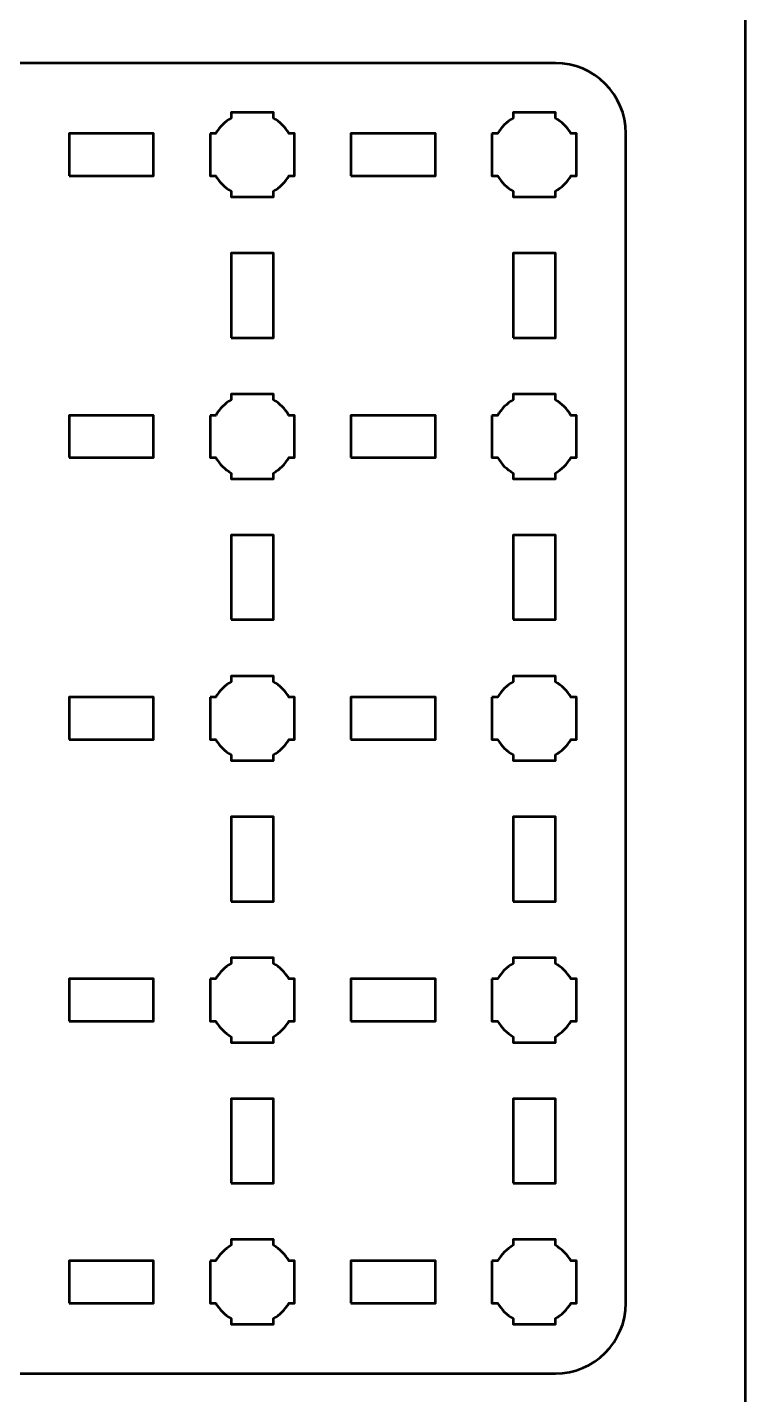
# Model space of a CAD drawing. Header units: centimetres. Extents: x -21 to 0, y -29.7 to 0.
# Drawn here: x -5.1 to 0, y -19.65 to -9.95 of the extents above; entities that cross this region are included whole.
import ezdxf

# ---------------------------------------------------------------- set-up
doc = ezdxf.new("R2010")
doc.units = ezdxf.units.CM
doc.header["$MEASUREMENT"] = 0
doc.layers.add('Layer 1', color=7, linetype='Continuous')

msp = doc.modelspace()

# ---------------------------------------------------------------- linework, layer by layer
at = {"layer": 'Layer 1', "lineweight": 53}
for points in [[(-4.8, -11), (-4.2, -11), (-4.2, -10.7), (-4.8, -10.7), (-4.8, -11)], [(-2.8, -11), (-2.2, -11), (-2.2, -10.7), (-2.8, -10.7), (-2.8, -11)], [(-3.65, -12.15), (-3.35, -12.15), (-3.35, -11.55), (-3.65, -11.55), (-3.65, -12.15)], [(-1.65, -12.15), (-1.35, -12.15), (-1.35, -11.55), (-1.65, -11.55), (-1.65, -12.15)], [(-4.8, -13), (-4.2, -13), (-4.2, -12.7), (-4.8, -12.7), (-4.8, -13)], [(-2.8, -13), (-2.2, -13), (-2.2, -12.7), (-2.8, -12.7), (-2.8, -13)], [(-3.65, -14.15), (-3.35, -14.15), (-3.35, -13.55), (-3.65, -13.55), (-3.65, -14.15)], [(-1.65, -14.15), (-1.35, -14.15), (-1.35, -13.55), (-1.65, -13.55), (-1.65, -14.15)], [(-4.8, -15), (-4.2, -15), (-4.2, -14.7), (-4.8, -14.7), (-4.8, -15)], [(-2.8, -15), (-2.2, -15), (-2.2, -14.7), (-2.8, -14.7), (-2.8, -15)], [(-3.65, -16.15), (-3.35, -16.15), (-3.35, -15.55), (-3.65, -15.55), (-3.65, -16.15)], [(-1.65, -16.15), (-1.35, -16.15), (-1.35, -15.55), (-1.65, -15.55), (-1.65, -16.15)], [(-4.8, -17), (-4.2, -17), (-4.2, -16.7), (-4.8, -16.7), (-4.8, -17)], [(-2.8, -17), (-2.2, -17), (-2.2, -16.7), (-2.8, -16.7), (-2.8, -17)], [(-3.65, -18.15), (-3.35, -18.15), (-3.35, -17.55), (-3.65, -17.55), (-3.65, -18.15)], [(-1.65, -18.15), (-1.35, -18.15), (-1.35, -17.55), (-1.65, -17.55), (-1.65, -18.15)], [(-4.8, -19), (-4.2, -19), (-4.2, -18.7), (-4.8, -18.7), (-4.8, -19)], [(-2.8, -19), (-2.2, -19), (-2.2, -18.7), (-2.8, -18.7), (-2.8, -19)]]:
    msp.add_lwpolyline(points, close=True, dxfattribs=at)
at = {"layer": 'Layer 1', "color": 1, "lineweight": 53}
msp.add_open_spline([(-21.00003, -29.19995), (-21.00003, -29.19995), (-21.00003, -5.89992), (-21.00003, -5.89992), (-21.00003, -5.89992), (-21.00003, -5.81709), (-20.93286, -5.74992), (-20.85003, -5.74992), (-20.85003, -5.74992), (-20.7672, -5.74992), (-20.70003, -5.68275), (-20.70003, -5.59992), (-20.70003, -5.59992), (-20.70003, -5.51709), (-20.7672, -5.44992), (-20.85003, -5.44992), (-20.85003, -5.44992), (-20.93286, -5.44992), (-21.00003, -5.38275), (-21.00003, -5.29992), (-21.00003, -5.29992), (-21.00003, -5.21709), (-20.93286, -5.14992), (-20.85003, -5.14992), (-20.85003, -5.14992), (-20.7672, -5.14992), (-20.70003, -5.08275), (-20.70003, -4.99992), (-20.70003, -4.99992), (-20.70003, -4.91709), (-20.7672, -4.84992), (-20.85003, -4.84992), (-20.85003, -4.84992), (-20.93286, -4.84992), (-21.00003, -4.78275), (-21.00003, -4.69992), (-21.00003, -4.69992), (-21.00003, -4.61709), (-20.93286, -4.54992), (-20.85003, -4.54992), (-20.85003, -4.54992), (-20.7672, -4.54992), (-20.70003, -4.48275), (-20.70003, -4.39992), (-20.70003, -4.39992), (-20.70003, -4.31709), (-20.7672, -4.24992), (-20.85003, -4.24992), (-20.85003, -4.24992), (-20.93286, -4.24992), (-21.00003, -4.18275), (-21.00003, -4.09992), (-21.00003, -4.09992), (-21.00003, -4.01709), (-20.93286, -3.94992), (-20.85003, -3.94992), (-20.85003, -3.94992), (-20.7672, -3.94992), (-20.70003, -3.88275), (-20.70003, -3.79992), (-20.70003, -3.79992), (-20.70003, -3.71709), (-20.7672, -3.64992), (-20.85003, -3.64992), (-20.85003, -3.64992), (-20.93286, -3.64992), (-21.00003, -3.58275), (-21.00003, -3.49992), (-21.00003, -3.49992), (-21.00003, -3.41709), (-20.93286, -3.34992), (-20.85003, -3.34992), (-20.85003, -3.34992), (-20.7672, -3.34992), (-20.70003, -3.28275), (-20.70003, -3.19992), (-20.70003, -3.19992), (-20.70003, -3.11709), (-20.7672, -3.04992), (-20.85003, -3.04992), (-20.85003, -3.04992), (-20.93286, -3.04992), (-21.00003, -2.98275), (-21.00003, -2.89992), (-21.00003, -2.89992), (-21.00003, -2.81709), (-20.93286, -2.74992), (-20.85003, -2.74992), (-20.85003, -2.74992), (-20.7672, -2.74992), (-20.70003, -2.68275), (-20.70003, -2.59992), (-20.70003, -2.59992), (-20.70003, -2.51709), (-20.7672, -2.44992), (-20.85003, -2.44992), (-20.85003, -2.44992), (-20.93286, -2.44992), (-21.00003, -2.38275), (-21.00003, -2.29992), (-21.00003, -2.29992), (-21.00003, -2.21709), (-20.93286, -2.14992), (-20.85003, -2.14992), (-20.85003, -2.14992), (-20.7672, -2.14992), (-20.70003, -2.08275), (-20.70003, -1.99992), (-20.70003, -1.99992), (-20.70003, -1.91709), (-20.7672, -1.84992), (-20.85003, -1.84992), (-20.85003, -1.84992), (-20.93286, -1.84992), (-21.00003, -1.78275), (-21.00003, -1.69992), (-21.00003, -1.69992), (-21.00003, -1.61709), (-20.93286, -1.54992), (-20.85003, -1.54992), (-20.85003, -1.54992), (-20.7672, -1.54992), (-20.70003, -1.48275), (-20.70003, -1.39992), (-20.70003, -1.39992), (-20.70003, -1.31709), (-20.7672, -1.24992), (-20.85003, -1.24992), (-20.85003, -1.24992), (-20.93286, -1.24992), (-21.00003, -1.18275), (-21.00003, -1.09992), (-21.00003, -1.09992), (-21.00003, -1.09992), (-21.00003, -0.49992), (-21.00003, -0.49992), (-21.00003, -0.49992), (-21.00003, -0.22295), (-20.77694, 0.00004), (-20.49994, 0.00004), (-20.49994, 0.00004), (-20.49994, 0.00004), (-0.50008, 0.00004), (-0.50008, 0.00004), (-0.50008, 0.00004), (-0.22294, 0.00004), (0.00002, -0.22295), (0.00002, -0.49992), (0.00002, -0.49992), (0.00002, -0.49992), (0.00002, -29.19995), (0.00002, -29.19995), (0.00002, -29.19995), (0.00002, -29.47695), (-0.22294, -29.70004), (-0.50008, -29.70004), (-0.50008, -29.70004), (-0.50008, -29.70004), (-20.49994, -29.70004), (-20.49994, -29.70004), (-20.49994, -29.70004), (-20.77694, -29.70004), (-21.00003, -29.47695), (-21.00003, -29.19995)], degree=3, knots=[0, 0, 0, 0, 0.0243902, 0.0243902, 0.0243902, 0.0243902, 0.0487805, 0.0487805, 0.0487805, 0.0487805, 0.0731707, 0.0731707, 0.0731707, 0.0731707, 0.097561, 0.097561, 0.097561, 0.097561, 0.1219512, 0.1219512, 0.1219512, 0.1219512, 0.1463415, 0.1463415, 0.1463415, 0.1463415, 0.1707317, 0.1707317, 0.1707317, 0.1707317, 0.195122, 0.195122, 0.195122, 0.195122, 0.2195122, 0.2195122, 0.2195122, 0.2195122, 0.2439024, 0.2439024, 0.2439024, 0.2439024, 0.2682927, 0.2682927, 0.2682927, 0.2682927, 0.2926829, 0.2926829, 0.2926829, 0.2926829, 0.3170732, 0.3170732, 0.3170732, 0.3170732, 0.3414634, 0.3414634, 0.3414634, 0.3414634, 0.3658537, 0.3658537, 0.3658537, 0.3658537, 0.3902439, 0.3902439, 0.3902439, 0.3902439, 0.4146341, 0.4146341, 0.4146341, 0.4146341, 0.4390244, 0.4390244, 0.4390244, 0.4390244, 0.4634146, 0.4634146, 0.4634146, 0.4634146, 0.4878049, 0.4878049, 0.4878049, 0.4878049, 0.5121951, 0.5121951, 0.5121951, 0.5121951, 0.5365854, 0.5365854, 0.5365854, 0.5365854, 0.5609756, 0.5609756, 0.5609756, 0.5609756, 0.5853659, 0.5853659, 0.5853659, 0.5853659, 0.6097561, 0.6097561, 0.6097561, 0.6097561, 0.6341463, 0.6341463, 0.6341463, 0.6341463, 0.6585366, 0.6585366, 0.6585366, 0.6585366, 0.6829268, 0.6829268, 0.6829268, 0.6829268, 0.7073171, 0.7073171, 0.7073171, 0.7073171, 0.7317073, 0.7317073, 0.7317073, 0.7317073, 0.7560976, 0.7560976, 0.7560976, 0.7560976, 0.7804878, 0.7804878, 0.7804878, 0.7804878, 0.804878, 0.804878, 0.804878, 0.804878, 0.8292683, 0.8292683, 0.8292683, 0.8292683, 0.8536585, 0.8536585, 0.8536585, 0.8536585, 0.8780488, 0.8780488, 0.8780488, 0.8780488, 0.902439, 0.902439, 0.902439, 0.902439, 0.9268293, 0.9268293, 0.9268293, 0.9268293, 0.9512195, 0.9512195, 0.9512195, 0.9512195, 0.9756098, 0.9756098, 0.9756098, 0.9756098, 1, 1, 1, 1], dxfattribs=at)
at = {"layer": 'Layer 1', "color": 3, "lineweight": 53}
msp.add_open_spline([(-10.15, -19), (-10.15, -19), (-10.15, -10.7), (-10.15, -10.7), (-10.15, -10.7), (-10.15, -10.42391), (-9.92609, -10.2), (-9.65, -10.2), (-9.65, -10.2), (-9.65, -10.2), (-1.35, -10.2), (-1.35, -10.2), (-1.35, -10.2), (-1.07391, -10.2), (-0.85, -10.42391), (-0.85, -10.7), (-0.85, -10.7), (-0.85, -10.7), (-0.85, -19), (-0.85, -19), (-0.85, -19), (-0.85, -19.27609), (-1.07391, -19.5), (-1.35, -19.5), (-1.35, -19.5), (-1.35, -19.5), (-9.65, -19.5), (-9.65, -19.5), (-9.65, -19.5), (-9.92609, -19.5), (-10.15, -19.27609), (-10.15, -19)], degree=3, knots=[0, 0, 0, 0, 0.125, 0.125, 0.125, 0.125, 0.25, 0.25, 0.25, 0.25, 0.375, 0.375, 0.375, 0.375, 0.5, 0.5, 0.5, 0.5, 0.625, 0.625, 0.625, 0.625, 0.75, 0.75, 0.75, 0.75, 0.875, 0.875, 0.875, 0.875, 1, 1, 1, 1], dxfattribs=at)
at = {"layer": 'Layer 1', "lineweight": 53}
for points in [[(-3.8, -10.7), (-3.8, -10.7), (-3.75985, -10.7), (-3.75985, -10.7), (-3.75985, -10.7), (-3.7335, -10.65447), (-3.69553, -10.6165), (-3.65, -10.59015), (-3.65, -10.59015), (-3.65, -10.59015), (-3.65, -10.55), (-3.65, -10.55), (-3.65, -10.55), (-3.65, -10.55), (-3.5, -10.55), (-3.5, -10.55), (-3.5, -10.55), (-3.5, -10.55), (-3.35, -10.55), (-3.35, -10.55), (-3.35, -10.55), (-3.35, -10.55), (-3.35, -10.59015), (-3.35, -10.59015), (-3.35, -10.59015), (-3.30447, -10.6165), (-3.2665, -10.65447), (-3.24015, -10.7), (-3.24015, -10.7), (-3.24015, -10.7), (-3.2, -10.7), (-3.2, -10.7), (-3.2, -10.7), (-3.2, -10.7), (-3.2, -10.85), (-3.2, -10.85), (-3.2, -10.85), (-3.2, -10.85), (-3.2, -11), (-3.2, -11), (-3.2, -11), (-3.2, -11), (-3.24015, -11), (-3.24015, -11), (-3.24015, -11), (-3.2665, -11.04553), (-3.30447, -11.0835), (-3.35, -11.10985), (-3.35, -11.10985), (-3.35, -11.10985), (-3.35, -11.15), (-3.35, -11.15), (-3.35, -11.15), (-3.35, -11.15), (-3.5, -11.15), (-3.5, -11.15), (-3.5, -11.15), (-3.5, -11.15), (-3.65, -11.15), (-3.65, -11.15), (-3.65, -11.15), (-3.65, -11.15), (-3.65, -11.10985), (-3.65, -11.10985), (-3.65, -11.10985), (-3.69553, -11.0835), (-3.7335, -11.04553), (-3.75985, -11), (-3.75985, -11), (-3.75985, -11), (-3.8, -11), (-3.8, -11), (-3.8, -11), (-3.8, -11), (-3.8, -10.85), (-3.8, -10.85), (-3.8, -10.85), (-3.8, -10.85), (-3.8, -10.7), (-3.8, -10.7)], [(-1.8, -10.7), (-1.8, -10.7), (-1.75985, -10.7), (-1.75985, -10.7), (-1.75985, -10.7), (-1.7335, -10.65447), (-1.69553, -10.6165), (-1.65, -10.59015), (-1.65, -10.59015), (-1.65, -10.59015), (-1.65, -10.55), (-1.65, -10.55), (-1.65, -10.55), (-1.65, -10.55), (-1.5, -10.55), (-1.5, -10.55), (-1.5, -10.55), (-1.5, -10.55), (-1.35, -10.55), (-1.35, -10.55), (-1.35, -10.55), (-1.35, -10.55), (-1.35, -10.59015), (-1.35, -10.59015), (-1.35, -10.59015), (-1.30447, -10.6165), (-1.2665, -10.65447), (-1.24015, -10.7), (-1.24015, -10.7), (-1.24015, -10.7), (-1.2, -10.7), (-1.2, -10.7), (-1.2, -10.7), (-1.2, -10.7), (-1.2, -10.85), (-1.2, -10.85), (-1.2, -10.85), (-1.2, -10.85), (-1.2, -11), (-1.2, -11), (-1.2, -11), (-1.2, -11), (-1.24015, -11), (-1.24015, -11), (-1.24015, -11), (-1.2665, -11.04553), (-1.30447, -11.0835), (-1.35, -11.10985), (-1.35, -11.10985), (-1.35, -11.10985), (-1.35, -11.15), (-1.35, -11.15), (-1.35, -11.15), (-1.35, -11.15), (-1.5, -11.15), (-1.5, -11.15), (-1.5, -11.15), (-1.5, -11.15), (-1.65, -11.15), (-1.65, -11.15), (-1.65, -11.15), (-1.65, -11.15), (-1.65, -11.10985), (-1.65, -11.10985), (-1.65, -11.10985), (-1.69553, -11.0835), (-1.7335, -11.04553), (-1.75985, -11), (-1.75985, -11), (-1.75985, -11), (-1.8, -11), (-1.8, -11), (-1.8, -11), (-1.8, -11), (-1.8, -10.85), (-1.8, -10.85), (-1.8, -10.85), (-1.8, -10.85), (-1.8, -10.7), (-1.8, -10.7)], [(-3.8, -12.7), (-3.8, -12.7), (-3.75985, -12.7), (-3.75985, -12.7), (-3.75985, -12.7), (-3.7335, -12.65447), (-3.69553, -12.6165), (-3.65, -12.59015), (-3.65, -12.59015), (-3.65, -12.59015), (-3.65, -12.55), (-3.65, -12.55), (-3.65, -12.55), (-3.65, -12.55), (-3.5, -12.55), (-3.5, -12.55), (-3.5, -12.55), (-3.5, -12.55), (-3.35, -12.55), (-3.35, -12.55), (-3.35, -12.55), (-3.35, -12.55), (-3.35, -12.59015), (-3.35, -12.59015), (-3.35, -12.59015), (-3.30447, -12.6165), (-3.2665, -12.65447), (-3.24015, -12.7), (-3.24015, -12.7), (-3.24015, -12.7), (-3.2, -12.7), (-3.2, -12.7), (-3.2, -12.7), (-3.2, -12.7), (-3.2, -12.85), (-3.2, -12.85), (-3.2, -12.85), (-3.2, -12.85), (-3.2, -13), (-3.2, -13), (-3.2, -13), (-3.2, -13), (-3.24015, -13), (-3.24015, -13), (-3.24015, -13), (-3.2665, -13.04553), (-3.30447, -13.0835), (-3.35, -13.10985), (-3.35, -13.10985), (-3.35, -13.10985), (-3.35, -13.15), (-3.35, -13.15), (-3.35, -13.15), (-3.35, -13.15), (-3.5, -13.15), (-3.5, -13.15), (-3.5, -13.15), (-3.5, -13.15), (-3.65, -13.15), (-3.65, -13.15), (-3.65, -13.15), (-3.65, -13.15), (-3.65, -13.10985), (-3.65, -13.10985), (-3.65, -13.10985), (-3.69553, -13.0835), (-3.7335, -13.04553), (-3.75985, -13), (-3.75985, -13), (-3.75985, -13), (-3.8, -13), (-3.8, -13), (-3.8, -13), (-3.8, -13), (-3.8, -12.85), (-3.8, -12.85), (-3.8, -12.85), (-3.8, -12.85), (-3.8, -12.7), (-3.8, -12.7)], [(-1.8, -12.7), (-1.8, -12.7), (-1.75985, -12.7), (-1.75985, -12.7), (-1.75985, -12.7), (-1.7335, -12.65447), (-1.69553, -12.6165), (-1.65, -12.59015), (-1.65, -12.59015), (-1.65, -12.59015), (-1.65, -12.55), (-1.65, -12.55), (-1.65, -12.55), (-1.65, -12.55), (-1.5, -12.55), (-1.5, -12.55), (-1.5, -12.55), (-1.5, -12.55), (-1.35, -12.55), (-1.35, -12.55), (-1.35, -12.55), (-1.35, -12.55), (-1.35, -12.59015), (-1.35, -12.59015), (-1.35, -12.59015), (-1.30447, -12.6165), (-1.2665, -12.65447), (-1.24015, -12.7), (-1.24015, -12.7), (-1.24015, -12.7), (-1.2, -12.7), (-1.2, -12.7), (-1.2, -12.7), (-1.2, -12.7), (-1.2, -12.85), (-1.2, -12.85), (-1.2, -12.85), (-1.2, -12.85), (-1.2, -13), (-1.2, -13), (-1.2, -13), (-1.2, -13), (-1.24015, -13), (-1.24015, -13), (-1.24015, -13), (-1.2665, -13.04553), (-1.30447, -13.0835), (-1.35, -13.10985), (-1.35, -13.10985), (-1.35, -13.10985), (-1.35, -13.15), (-1.35, -13.15), (-1.35, -13.15), (-1.35, -13.15), (-1.5, -13.15), (-1.5, -13.15), (-1.5, -13.15), (-1.5, -13.15), (-1.65, -13.15), (-1.65, -13.15), (-1.65, -13.15), (-1.65, -13.15), (-1.65, -13.10985), (-1.65, -13.10985), (-1.65, -13.10985), (-1.69553, -13.0835), (-1.7335, -13.04553), (-1.75985, -13), (-1.75985, -13), (-1.75985, -13), (-1.8, -13), (-1.8, -13), (-1.8, -13), (-1.8, -13), (-1.8, -12.85), (-1.8, -12.85), (-1.8, -12.85), (-1.8, -12.85), (-1.8, -12.7), (-1.8, -12.7)], [(-3.8, -14.7), (-3.8, -14.7), (-3.75985, -14.7), (-3.75985, -14.7), (-3.75985, -14.7), (-3.7335, -14.65447), (-3.69553, -14.6165), (-3.65, -14.59015), (-3.65, -14.59015), (-3.65, -14.59015), (-3.65, -14.55), (-3.65, -14.55), (-3.65, -14.55), (-3.65, -14.55), (-3.5, -14.55), (-3.5, -14.55), (-3.5, -14.55), (-3.5, -14.55), (-3.35, -14.55), (-3.35, -14.55), (-3.35, -14.55), (-3.35, -14.55), (-3.35, -14.59015), (-3.35, -14.59015), (-3.35, -14.59015), (-3.30447, -14.6165), (-3.2665, -14.65447), (-3.24015, -14.7), (-3.24015, -14.7), (-3.24015, -14.7), (-3.2, -14.7), (-3.2, -14.7), (-3.2, -14.7), (-3.2, -14.7), (-3.2, -14.85), (-3.2, -14.85), (-3.2, -14.85), (-3.2, -14.85), (-3.2, -15), (-3.2, -15), (-3.2, -15), (-3.2, -15), (-3.24015, -15), (-3.24015, -15), (-3.24015, -15), (-3.2665, -15.04553), (-3.30447, -15.0835), (-3.35, -15.10985), (-3.35, -15.10985), (-3.35, -15.10985), (-3.35, -15.15), (-3.35, -15.15), (-3.35, -15.15), (-3.35, -15.15), (-3.5, -15.15), (-3.5, -15.15), (-3.5, -15.15), (-3.5, -15.15), (-3.65, -15.15), (-3.65, -15.15), (-3.65, -15.15), (-3.65, -15.15), (-3.65, -15.10985), (-3.65, -15.10985), (-3.65, -15.10985), (-3.69553, -15.0835), (-3.7335, -15.04553), (-3.75985, -15), (-3.75985, -15), (-3.75985, -15), (-3.8, -15), (-3.8, -15), (-3.8, -15), (-3.8, -15), (-3.8, -14.85), (-3.8, -14.85), (-3.8, -14.85), (-3.8, -14.85), (-3.8, -14.7), (-3.8, -14.7)], [(-1.8, -14.7), (-1.8, -14.7), (-1.75985, -14.7), (-1.75985, -14.7), (-1.75985, -14.7), (-1.7335, -14.65447), (-1.69553, -14.6165), (-1.65, -14.59015), (-1.65, -14.59015), (-1.65, -14.59015), (-1.65, -14.55), (-1.65, -14.55), (-1.65, -14.55), (-1.65, -14.55), (-1.5, -14.55), (-1.5, -14.55), (-1.5, -14.55), (-1.5, -14.55), (-1.35, -14.55), (-1.35, -14.55), (-1.35, -14.55), (-1.35, -14.55), (-1.35, -14.59015), (-1.35, -14.59015), (-1.35, -14.59015), (-1.30447, -14.6165), (-1.2665, -14.65447), (-1.24015, -14.7), (-1.24015, -14.7), (-1.24015, -14.7), (-1.2, -14.7), (-1.2, -14.7), (-1.2, -14.7), (-1.2, -14.7), (-1.2, -14.85), (-1.2, -14.85), (-1.2, -14.85), (-1.2, -14.85), (-1.2, -15), (-1.2, -15), (-1.2, -15), (-1.2, -15), (-1.24015, -15), (-1.24015, -15), (-1.24015, -15), (-1.2665, -15.04553), (-1.30447, -15.0835), (-1.35, -15.10985), (-1.35, -15.10985), (-1.35, -15.10985), (-1.35, -15.15), (-1.35, -15.15), (-1.35, -15.15), (-1.35, -15.15), (-1.5, -15.15), (-1.5, -15.15), (-1.5, -15.15), (-1.5, -15.15), (-1.65, -15.15), (-1.65, -15.15), (-1.65, -15.15), (-1.65, -15.15), (-1.65, -15.10985), (-1.65, -15.10985), (-1.65, -15.10985), (-1.69553, -15.0835), (-1.7335, -15.04553), (-1.75985, -15), (-1.75985, -15), (-1.75985, -15), (-1.8, -15), (-1.8, -15), (-1.8, -15), (-1.8, -15), (-1.8, -14.85), (-1.8, -14.85), (-1.8, -14.85), (-1.8, -14.85), (-1.8, -14.7), (-1.8, -14.7)], [(-3.8, -16.7), (-3.8, -16.7), (-3.75985, -16.7), (-3.75985, -16.7), (-3.75985, -16.7), (-3.7335, -16.65447), (-3.69553, -16.6165), (-3.65, -16.59015), (-3.65, -16.59015), (-3.65, -16.59015), (-3.65, -16.55), (-3.65, -16.55), (-3.65, -16.55), (-3.65, -16.55), (-3.5, -16.55), (-3.5, -16.55), (-3.5, -16.55), (-3.5, -16.55), (-3.35, -16.55), (-3.35, -16.55), (-3.35, -16.55), (-3.35, -16.55), (-3.35, -16.59015), (-3.35, -16.59015), (-3.35, -16.59015), (-3.30447, -16.6165), (-3.2665, -16.65447), (-3.24015, -16.7), (-3.24015, -16.7), (-3.24015, -16.7), (-3.2, -16.7), (-3.2, -16.7), (-3.2, -16.7), (-3.2, -16.7), (-3.2, -16.85), (-3.2, -16.85), (-3.2, -16.85), (-3.2, -16.85), (-3.2, -17), (-3.2, -17), (-3.2, -17), (-3.2, -17), (-3.24015, -17), (-3.24015, -17), (-3.24015, -17), (-3.2665, -17.04553), (-3.30447, -17.0835), (-3.35, -17.10985), (-3.35, -17.10985), (-3.35, -17.10985), (-3.35, -17.15), (-3.35, -17.15), (-3.35, -17.15), (-3.35, -17.15), (-3.5, -17.15), (-3.5, -17.15), (-3.5, -17.15), (-3.5, -17.15), (-3.65, -17.15), (-3.65, -17.15), (-3.65, -17.15), (-3.65, -17.15), (-3.65, -17.10985), (-3.65, -17.10985), (-3.65, -17.10985), (-3.69553, -17.0835), (-3.7335, -17.04553), (-3.75985, -17), (-3.75985, -17), (-3.75985, -17), (-3.8, -17), (-3.8, -17), (-3.8, -17), (-3.8, -17), (-3.8, -16.85), (-3.8, -16.85), (-3.8, -16.85), (-3.8, -16.85), (-3.8, -16.7), (-3.8, -16.7)], [(-1.8, -16.7), (-1.8, -16.7), (-1.75985, -16.7), (-1.75985, -16.7), (-1.75985, -16.7), (-1.7335, -16.65447), (-1.69553, -16.6165), (-1.65, -16.59015), (-1.65, -16.59015), (-1.65, -16.59015), (-1.65, -16.55), (-1.65, -16.55), (-1.65, -16.55), (-1.65, -16.55), (-1.5, -16.55), (-1.5, -16.55), (-1.5, -16.55), (-1.5, -16.55), (-1.35, -16.55), (-1.35, -16.55), (-1.35, -16.55), (-1.35, -16.55), (-1.35, -16.59015), (-1.35, -16.59015), (-1.35, -16.59015), (-1.30447, -16.6165), (-1.2665, -16.65447), (-1.24015, -16.7), (-1.24015, -16.7), (-1.24015, -16.7), (-1.2, -16.7), (-1.2, -16.7), (-1.2, -16.7), (-1.2, -16.7), (-1.2, -16.85), (-1.2, -16.85), (-1.2, -16.85), (-1.2, -16.85), (-1.2, -17), (-1.2, -17), (-1.2, -17), (-1.2, -17), (-1.24015, -17), (-1.24015, -17), (-1.24015, -17), (-1.2665, -17.04553), (-1.30447, -17.0835), (-1.35, -17.10985), (-1.35, -17.10985), (-1.35, -17.10985), (-1.35, -17.15), (-1.35, -17.15), (-1.35, -17.15), (-1.35, -17.15), (-1.5, -17.15), (-1.5, -17.15), (-1.5, -17.15), (-1.5, -17.15), (-1.65, -17.15), (-1.65, -17.15), (-1.65, -17.15), (-1.65, -17.15), (-1.65, -17.10985), (-1.65, -17.10985), (-1.65, -17.10985), (-1.69553, -17.0835), (-1.7335, -17.04553), (-1.75985, -17), (-1.75985, -17), (-1.75985, -17), (-1.8, -17), (-1.8, -17), (-1.8, -17), (-1.8, -17), (-1.8, -16.85), (-1.8, -16.85), (-1.8, -16.85), (-1.8, -16.85), (-1.8, -16.7), (-1.8, -16.7)], [(-3.8, -18.7), (-3.8, -18.7), (-3.75985, -18.7), (-3.75985, -18.7), (-3.75985, -18.7), (-3.7335, -18.65447), (-3.69553, -18.6165), (-3.65, -18.59015), (-3.65, -18.59015), (-3.65, -18.59015), (-3.65, -18.55), (-3.65, -18.55), (-3.65, -18.55), (-3.65, -18.55), (-3.5, -18.55), (-3.5, -18.55), (-3.5, -18.55), (-3.5, -18.55), (-3.35, -18.55), (-3.35, -18.55), (-3.35, -18.55), (-3.35, -18.55), (-3.35, -18.59015), (-3.35, -18.59015), (-3.35, -18.59015), (-3.30447, -18.6165), (-3.2665, -18.65447), (-3.24015, -18.7), (-3.24015, -18.7), (-3.24015, -18.7), (-3.2, -18.7), (-3.2, -18.7), (-3.2, -18.7), (-3.2, -18.7), (-3.2, -18.85), (-3.2, -18.85), (-3.2, -18.85), (-3.2, -18.85), (-3.2, -19), (-3.2, -19), (-3.2, -19), (-3.2, -19), (-3.24015, -19), (-3.24015, -19), (-3.24015, -19), (-3.2665, -19.04553), (-3.30447, -19.0835), (-3.35, -19.10985), (-3.35, -19.10985), (-3.35, -19.10985), (-3.35, -19.15), (-3.35, -19.15), (-3.35, -19.15), (-3.35, -19.15), (-3.5, -19.15), (-3.5, -19.15), (-3.5, -19.15), (-3.5, -19.15), (-3.65, -19.15), (-3.65, -19.15), (-3.65, -19.15), (-3.65, -19.15), (-3.65, -19.10985), (-3.65, -19.10985), (-3.65, -19.10985), (-3.69553, -19.0835), (-3.7335, -19.04553), (-3.75985, -19), (-3.75985, -19), (-3.75985, -19), (-3.8, -19), (-3.8, -19), (-3.8, -19), (-3.8, -19), (-3.8, -18.85), (-3.8, -18.85), (-3.8, -18.85), (-3.8, -18.85), (-3.8, -18.7), (-3.8, -18.7)], [(-1.8, -18.7), (-1.8, -18.7), (-1.75985, -18.7), (-1.75985, -18.7), (-1.75985, -18.7), (-1.7335, -18.65447), (-1.69553, -18.6165), (-1.65, -18.59015), (-1.65, -18.59015), (-1.65, -18.59015), (-1.65, -18.55), (-1.65, -18.55), (-1.65, -18.55), (-1.65, -18.55), (-1.5, -18.55), (-1.5, -18.55), (-1.5, -18.55), (-1.5, -18.55), (-1.35, -18.55), (-1.35, -18.55), (-1.35, -18.55), (-1.35, -18.55), (-1.35, -18.59015), (-1.35, -18.59015), (-1.35, -18.59015), (-1.30447, -18.6165), (-1.2665, -18.65447), (-1.24015, -18.7), (-1.24015, -18.7), (-1.24015, -18.7), (-1.2, -18.7), (-1.2, -18.7), (-1.2, -18.7), (-1.2, -18.7), (-1.2, -18.85), (-1.2, -18.85), (-1.2, -18.85), (-1.2, -18.85), (-1.2, -19), (-1.2, -19), (-1.2, -19), (-1.2, -19), (-1.24015, -19), (-1.24015, -19), (-1.24015, -19), (-1.2665, -19.04553), (-1.30447, -19.0835), (-1.35, -19.10985), (-1.35, -19.10985), (-1.35, -19.10985), (-1.35, -19.15), (-1.35, -19.15), (-1.35, -19.15), (-1.35, -19.15), (-1.5, -19.15), (-1.5, -19.15), (-1.5, -19.15), (-1.5, -19.15), (-1.65, -19.15), (-1.65, -19.15), (-1.65, -19.15), (-1.65, -19.15), (-1.65, -19.10985), (-1.65, -19.10985), (-1.65, -19.10985), (-1.69553, -19.0835), (-1.7335, -19.04553), (-1.75985, -19), (-1.75985, -19), (-1.75985, -19), (-1.8, -19), (-1.8, -19), (-1.8, -19), (-1.8, -19), (-1.8, -18.85), (-1.8, -18.85), (-1.8, -18.85), (-1.8, -18.85), (-1.8, -18.7), (-1.8, -18.7)]]:
    msp.add_open_spline(points, degree=3, knots=[0, 0, 0, 0, 0.05, 0.05, 0.05, 0.05, 0.1, 0.1, 0.1, 0.1, 0.15, 0.15, 0.15, 0.15, 0.2, 0.2, 0.2, 0.2, 0.25, 0.25, 0.25, 0.25, 0.3, 0.3, 0.3, 0.3, 0.35, 0.35, 0.35, 0.35, 0.4, 0.4, 0.4, 0.4, 0.45, 0.45, 0.45, 0.45, 0.5, 0.5, 0.5, 0.5, 0.55, 0.55, 0.55, 0.55, 0.6, 0.6, 0.6, 0.6, 0.65, 0.65, 0.65, 0.65, 0.7, 0.7, 0.7, 0.7, 0.75, 0.75, 0.75, 0.75, 0.8, 0.8, 0.8, 0.8, 0.85, 0.85, 0.85, 0.85, 0.9, 0.9, 0.9, 0.9, 0.95, 0.95, 0.95, 0.95, 1, 1, 1, 1], dxfattribs=at)

doc.saveas('drawing.dxf')
